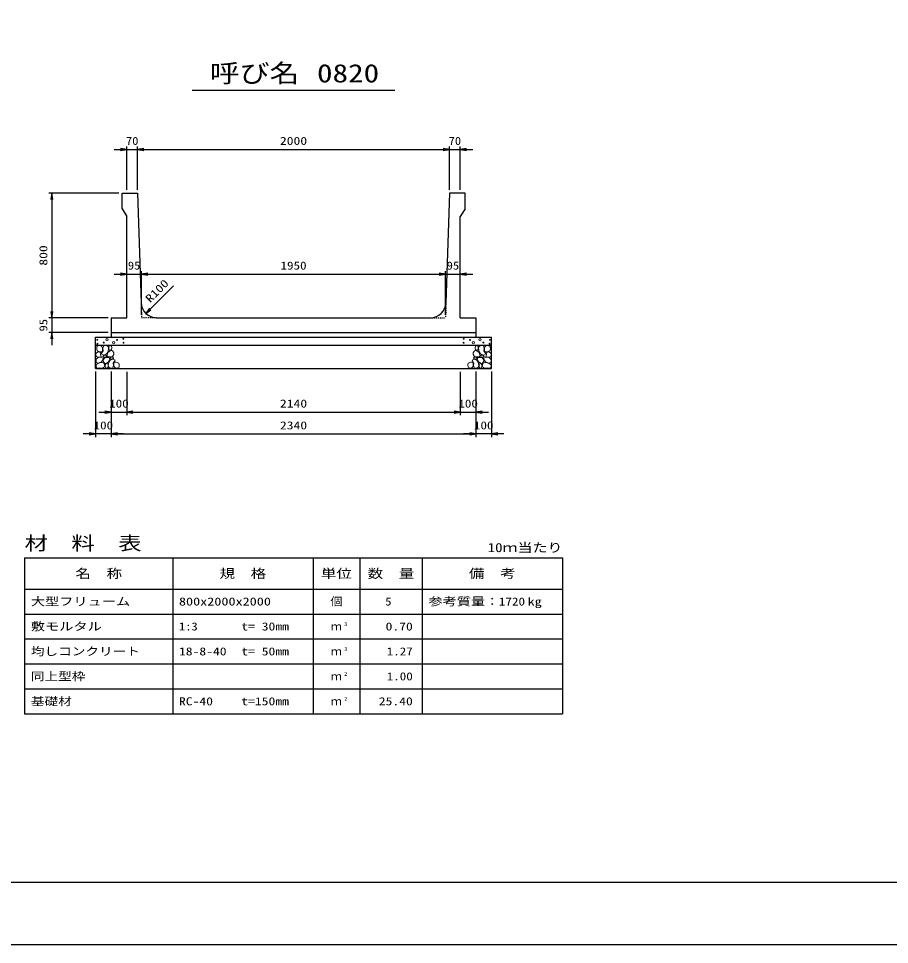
# Model space of a CAD drawing. Units: millimetres at full size. Extents: x 0 to 16820, y 0 to 11880.
# Drawn here: x 5646 to 11233, y 0 to 5940 of the extents above; entities that cross this region are included whole.
import ezdxf
from ezdxf.enums import TextEntityAlignment as Align

# ---------------------------------------------------------------- set-up
doc = ezdxf.new("R2010")
doc.units = ezdxf.units.MM
doc.linetypes.add('DASHED_SPACED', pattern=[12, 6, -6])
for name, color, linetype, lineweight in [('0_2', 7, 'Continuous', 25), ('D-DCR-HCHn', 4, 'Continuous', 9), ('D-MTR-FRAM', 7, 'Continuous', 25), ('D-MTR-LINE', 7, 'Continuous', 25), ('D-STR-DIM', 7, 'Continuous', 25), ('D-STR-STRn', 1, 'Continuous', 25), ('D-TTL', 2, 'Continuous', 25), ('D-TTL-TXT', 7, 'Continuous', 25)]:
    doc.layers.add(name, color=color, linetype=linetype, lineweight=lineweight)
doc.layers.add('D-MTR', color=7, linetype='Continuous')
doc.layers.add('D-MTR-TXT', color=7, linetype='Continuous')
doc.styles.add('ＭＳ ゴシック', font='')
doc.styles.get('ＭＳ ゴシック').set_extended_font_data('MS Gothic')

# ---------------------------------------------------------------- blocks, each defined once
blk = doc.blocks.new('open_arrow')
at = {"color": 0, "linetype": 'Continuous', "lineweight": -2}
blk.add_lwpolyline([(7.5, 1.25), (0, 0), (7.5, -1.25)], dxfattribs=at)

msp = doc.modelspace()

# ---------------------------------------------------------------- linework, layer by layer
at = {"layer": '0_2'}
for p, q in [((6240, 3675), (6240, 3395)), ((6340, 3672.5), (6340, 3395)), ((6340, 3672.5), (6340, 3395)), ((8480, 3672.5), (8480, 3395)), ((6160, 3415), (6420, 3415)), ((6340, 3415), (8480, 3415))]:
    msp.add_line(p, q, dxfattribs=at)
at = {"layer": 'D-DCR-HCHn'}
for points in [[(6145.46, 3795.356), (6140.26, 3779.753), (6147.194, 3769.352), (6164.53, 3767.618), (6176.366, 3772.699), (6171.464, 3784.954), (6174.932, 3791.889), (6167.997, 3798.823), (6157.596, 3802.29)], [(6178.399, 3838.696), (6162.796, 3842.163), (6148.928, 3835.228), (6147.194, 3819.626), (6150.661, 3807.491), (6167.997, 3802.29), (6180.132, 3802.29), (6185.333, 3810.958), (6185.333, 3830.028)], [(6192.267, 3840.429), (6187.067, 3824.827), (6188.8, 3807.491), (6176.665, 3788.421), (6192.267, 3779.753), (6209.603, 3788.421), (6220.005, 3802.29), (6223.472, 3824.827), (6220.005, 3836.962), (6209.603, 3842.163)], [(6221.739, 3798.823), (6213.071, 3778.02), (6220.005, 3769.352), (6240.808, 3769.352), (6249.476, 3772.819), (6258.144, 3784.954), (6258.144, 3795.356), (6249.476, 3809.224), (6239.074, 3810.958)], [(6225.206, 3836.962), (6225.206, 3816.159), (6233.874, 3810.958), (6242.542, 3816.159), (6244.275, 3828.294), (6242.542, 3838.696), (6230.407, 3842.163)], [(8598.261, 3798.823), (8606.929, 3778.02), (8599.995, 3769.352), (8579.192, 3769.352), (8570.524, 3772.819), (8561.856, 3784.954), (8561.856, 3795.356), (8570.524, 3809.224), (8580.926, 3810.958)], [(8594.794, 3836.962), (8594.794, 3816.159), (8586.126, 3810.958), (8577.458, 3816.159), (8575.725, 3828.294), (8577.458, 3838.696), (8589.593, 3842.163)], [(8627.733, 3840.429), (8632.933, 3824.827), (8631.2, 3807.491), (8643.335, 3788.421), (8627.733, 3779.753), (8610.397, 3788.421), (8599.995, 3802.29), (8596.528, 3824.827), (8599.995, 3836.962), (8610.397, 3842.163)], [(8641.601, 3838.696), (8657.204, 3842.163), (8671.072, 3835.228), (8672.806, 3819.626), (8669.339, 3807.491), (8652.003, 3802.29), (8639.868, 3802.29), (8634.667, 3810.958), (8634.667, 3830.028)], [(8674.54, 3795.356), (8679.74, 3779.753), (8672.806, 3769.352), (8655.47, 3767.618), (8643.634, 3772.699), (8648.536, 3784.954), (8645.068, 3791.889), (8652.003, 3798.823), (8662.404, 3802.29)], [(6178.366, 3737.757), (6191.208, 3757.019), (6189.603, 3761.834), (6171.946, 3766.65), (6155.894, 3765.045), (6144.658, 3755.414), (6143.052, 3744.177), (6144.658, 3732.941), (6157.499, 3729.731)], [(6195.735, 3779.753), (6187.067, 3772.819), (6190.534, 3767.618), (6202.669, 3767.618), (6207.87, 3769.352), (6211.337, 3776.286), (6206.136, 3781.487)], [(6223.311, 3737.757), (6231.337, 3757.019), (6224.916, 3765.045), (6205.654, 3765.045), (6197.628, 3761.834), (6189.603, 3750.598), (6189.603, 3740.967), (6197.628, 3728.125), (6207.259, 3726.52)], [(6250.599, 3699.232), (6255.415, 3713.679), (6253.81, 3729.731), (6265.046, 3747.388), (6250.599, 3755.414), (6234.548, 3747.388), (6224.916, 3734.546), (6221.706, 3713.679), (6224.916, 3702.443), (6234.548, 3697.627)], [(6247.389, 3755.414), (6255.415, 3761.834), (6252.204, 3766.65), (6240.968, 3766.65), (6236.153, 3765.045), (6232.942, 3758.624), (6237.758, 3753.808)], [(8569.401, 3699.232), (8564.585, 3713.679), (8566.19, 3729.731), (8554.954, 3747.388), (8569.401, 3755.414), (8585.452, 3747.388), (8595.084, 3734.546), (8598.294, 3713.679), (8595.084, 3702.443), (8585.452, 3697.627)], [(8572.611, 3755.414), (8564.585, 3761.834), (8567.796, 3766.65), (8579.032, 3766.65), (8583.847, 3765.045), (8587.058, 3758.624), (8582.242, 3753.808)], [(8596.689, 3737.757), (8588.663, 3757.019), (8595.084, 3765.045), (8614.346, 3765.045), (8622.372, 3761.834), (8630.397, 3750.598), (8630.397, 3740.967), (8622.372, 3728.125), (8612.741, 3726.52)], [(8624.265, 3779.753), (8632.933, 3772.819), (8629.466, 3767.618), (8617.331, 3767.618), (8612.13, 3769.352), (8608.663, 3776.286), (8613.864, 3781.487)], [(8641.634, 3737.757), (8628.792, 3757.019), (8630.397, 3761.834), (8648.054, 3766.65), (8664.106, 3765.045), (8675.342, 3755.414), (8676.948, 3744.177), (8675.342, 3732.941), (8662.501, 3729.731)], [(6184.787, 3697.627), (6196.023, 3702.443), (6199.234, 3718.494), (6192.813, 3729.731), (6181.577, 3732.941), (6167.13, 3731.336), (6151.078, 3724.915), (6143.052, 3715.284), (6143.052, 3704.048), (6147.868, 3697.627), (6167.13, 3699.232)], [(6220.101, 3702.443), (6220.101, 3721.705), (6212.075, 3726.52), (6204.049, 3721.705), (6202.444, 3710.469), (6204.049, 3700.837), (6215.285, 3697.627)], [(6263.441, 3700.837), (6277.887, 3697.627), (6290.729, 3704.048), (6292.334, 3718.494), (6289.124, 3729.731), (6273.072, 3734.546), (6261.836, 3734.546), (6257.02, 3726.52), (6257.02, 3708.863)], [(8556.559, 3700.837), (8542.113, 3697.627), (8529.271, 3704.048), (8527.666, 3718.494), (8530.876, 3729.731), (8546.928, 3734.546), (8558.164, 3734.546), (8562.98, 3726.52), (8562.98, 3708.863)], [(8599.899, 3702.443), (8599.899, 3721.705), (8607.925, 3726.52), (8615.951, 3721.705), (8617.556, 3710.469), (8615.951, 3700.837), (8604.715, 3697.627)], [(8635.213, 3697.627), (8623.977, 3702.443), (8620.766, 3718.494), (8627.187, 3729.731), (8638.423, 3732.941), (8652.87, 3731.336), (8668.922, 3724.915), (8676.948, 3715.284), (8676.948, 3704.048), (8672.132, 3697.627), (8652.87, 3699.232)]]:
    msp.add_lwpolyline(points, close=True, dxfattribs=at)
for centre, radius in [((6150.727, 3878.955), 3), ((6192.292, 3860.752), 3), ((6213.336, 3878.955), 7.5), ((6256.664, 3859.961), 7.5), ((6277.708, 3878.164), 3), ((6318.131, 3885.006), 3), ((6319.273, 3859.961), 3), ((8500.727, 3859.961), 3), ((8501.869, 3885.006), 3), ((8542.292, 3878.164), 3), ((8563.336, 3859.961), 7.5), ((8606.664, 3878.955), 7.5), ((8627.708, 3860.752), 3), ((8669.273, 3878.955), 3), ((6151.869, 3853.91), 3), ((8668.131, 3853.91), 3)]:
    msp.add_circle(centre, radius, dxfattribs=at)
at = {"layer": 'D-MTR-FRAM'}
for p, q in [((5685, 2480), (9135, 2480)), ((5685, 2480), (5685, 1480)), ((9135, 2480), (9135, 1480)), ((5685, 1480), (9135, 1480))]:
    msp.add_line(p, q, dxfattribs=at)
at = {"layer": 'D-MTR-LINE'}
for p, q in [((6635, 2480), (6635, 1480)), ((7535, 2480), (7535, 1480)), ((7835, 2480), (7835, 1480)), ((8235, 2480), (8235, 1480)), ((5685, 2280), (9135, 2280)), ((5685, 2120), (9135, 2120)), ((5685, 1960), (9135, 1960)), ((5685, 1800), (9135, 1800)), ((5685, 1640), (9135, 1640))]:
    msp.add_line(p, q, dxfattribs=at)
at = {"layer": 'D-STR-DIM'}
for p, q in [((6340, 4840), (6340, 5120)), ((6410, 4840), (6410, 5120)), ((6410, 4840), (6410, 5120)), ((8410, 4840), (8410, 5120)), ((8410, 4840), (8410, 5120)), ((8480, 4840), (8480, 5120)), ((6260, 5100), (6490, 5100)), ((6410, 5100), (8410, 5100)), ((8330, 5100), (8560, 5100)), ((6290, 4820), (5840, 4820)), ((5860, 4820), (5860, 4020)), ((6260, 4300), (6515, 4300)), ((6435, 4040), (6435, 4320)), ((6435, 4040), (6435, 4320)), ((6435, 4300), (8385, 4300)), ((8305, 4300), (8560, 4300)), ((8385, 4040), (8385, 4320)), ((8385, 4040), (8385, 4320)), ((6462.326, 4048.193), (6639.103, 4224.97)), ((5860, 4100), (5860, 3845)), ((6220, 4020), (5840, 4020)), ((6220, 4020), (5840, 4020)), ((6220, 3925), (5840, 3925)), ((6140, 3675), (6140, 3255)), ((6240, 3675), (6240, 3255)), ((6240, 3675), (6240, 3255)), ((8480, 3672.5), (8480, 3395)), ((8580, 3675), (8580, 3255)), ((8580, 3675), (8580, 3255)), ((8580, 3675), (8580, 3395)), ((8680, 3675), (8680, 3255)), ((8400, 3415), (8660, 3415)), ((6320, 3275), (6060, 3275)), ((6240, 3275), (8580, 3275)), ((8760, 3275), (8500, 3275))]:
    msp.add_line(p, q, dxfattribs=at)
at = {"layer": 'D-STR-STRn'}
for p, q in [((6310, 4820), (6410, 4820)), ((6310, 4720), (6310, 4820)), ((6410, 4820), (6431.973, 4116.877)), ((8410, 4820), (8388.027, 4116.877)), ((8510, 4820), (8410, 4820)), ((8510, 4720), (8510, 4820)), ((6310, 4720), (6340, 4670)), ((8510, 4720), (8480, 4670)), ((6340, 4020), (6340, 4670)), ((8480, 4020), (8480, 4670)), ((6240, 4020), (6240, 3925)), ((6240, 4020), (6340, 4020)), ((6531.924, 4020), (8288.076, 4020)), ((8480, 4020), (8580, 4020)), ((8580, 4020), (8580, 3925)), ((6240, 3925), (8580, 3925)), ((6240, 3925), (6240, 3895)), ((8580, 3925), (8580, 3895)), ((6140, 3695), (6140, 3895)), ((6140, 3895), (8680, 3895)), ((8680, 3695), (8680, 3895)), ((6140, 3845), (8680, 3845)), ((6140, 3695), (8680, 3695))]:
    msp.add_line(p, q, dxfattribs=at)
at = {"layer": 'D-STR-STRn', "color": 2, "linetype": 'DASHED_SPACED'}
for p, q in [((6431.973, 4116.877), (6435, 4020)), ((8388.027, 4116.877), (8385, 4020)), ((6531.924, 4020), (6435, 4020)), ((8288.076, 4020), (8385, 4020))]:
    msp.add_line(p, q, dxfattribs=at)
at = {"layer": 'D-STR-STRn'}
for centre, start, end in [((6531.924, 4120), 181.78991, 270), ((8288.076, 4120), 270, 358.21009)]:
    msp.add_arc(centre, 100, start, end, dxfattribs=at)
at = {"layer": 'D-TTL'}
for points in [[(0, 0), (16820, 0), (16820, 11880), (0, 11880)], [(400, 400), (16420, 400), (16420, 11480), (400, 11480)]]:
    msp.add_lwpolyline(points, close=True, dxfattribs=at)
at = {"layer": 'D-TTL-TXT'}
msp.add_line((6760, 5480), (8060, 5480), dxfattribs=at)

# ---------------------------------------------------------------- block references
at = {"layer": '0_2', "xscale": 5.33, "yscale": 5.33, "rotation": 180}
for p in [(6240, 3415), (8480, 3415)]:
    msp.add_blockref('open_arrow', p, dxfattribs=at)
at = {"layer": '0_2', "xscale": 5.33, "yscale": 5.33}
msp.add_blockref('open_arrow', (6340, 3415), dxfattribs=at)
msp.add_blockref('open_arrow', (6340, 3415), dxfattribs=at)
at = {"layer": 'D-STR-DIM', "xscale": 5.33, "yscale": 5.33}
for p, rotation in [((6340, 5100), 180), ((8410, 5100), 180), ((8410, 5100), 180), ((5860, 4820), 270), ((6340, 4300), 180), ((8385, 4300), 180), ((8385, 4300), 180), ((5860, 4020), 90), ((5860, 4020), 90), ((6462.326, 4048.193), 45), ((5860, 3925), 270), ((8480, 3415), 180), ((6140, 3275), 180), ((8580, 3275), 180), ((8580, 3275), 180)]:
    msp.add_blockref('open_arrow', p, dxfattribs=dict(at, rotation=rotation))
for p in [(6410, 5100), (6410, 5100), (8480, 5100), (6435, 4300), (6435, 4300), (8480, 4300), (8580, 3415), (6240, 3275), (6240, 3275), (8680, 3275)]:
    msp.add_blockref('open_arrow', p, dxfattribs=at)

# ---------------------------------------------------------------- texts
at = {"layer": '0_2', "style": 'ＭＳ ゴシック'}
for s, width, p in [('100', 1.2, (6290, 3470)), ('2140', 1.25, (7410, 3470))]:
    msp.add_text(s, height=51.32, dxfattribs=dict(at, width=width)).set_placement(p, align=Align.MIDDLE_CENTER)
at = {"layer": 'D-MTR', "style": 'ＭＳ ゴシック', "width": 1.25}
msp.add_text('材\u3000料\u3000表', height=87.98, dxfattribs=at).set_placement((5685, 2504), align=Align.BOTTOM_LEFT)
at = {"layer": 'D-MTR', "style": 'ＭＳ ゴシック', "width": 1.2}
msp.add_text('10ｍ当たり', height=58.65, dxfattribs=at).set_placement((9135, 2499.333), align=Align.BOTTOM_RIGHT)
at = {"layer": 'D-MTR-TXT', "style": 'ＭＳ ゴシック'}
for s, height, width, p in [('名\u3000称', 58.65, 1.25, (6160, 2380)), ('規\u3000格', 58.65, 1.25, (7085, 2380)), ('単位', 58.65, 1.25, (7685, 2380)), ('数\u3000量', 58.65, 1.25, (8035, 2380)), ('備\u3000考', 58.65, 1.25, (8685, 2380)), ('個', 51.32, 1.1, (7685, 2200))]:
    msp.add_text(s, height=height, dxfattribs=dict(at, width=width)).set_placement(p, align=Align.MIDDLE_CENTER)
for s, width, p in [('大型フリューム', 1.3, (5725, 2200)), ('800x2000x2000', 1.3, (6675, 2200)), ('参考質量：    kg', 1.3, (8275, 2200)), ('敷モルタル', 1.3, (5725, 2040)), ('1:3', 1.15, (6675, 2040)), ('t= 30mm', 1.25, (7075, 2040)), ('均しコンクリート', 1.25, (5725, 1880)), ('18-8-40', 1.25, (6675, 1880)), ('t= 50mm', 1.25, (7075, 1880)), ('同上型枠', 1.25, (5725, 1720)), ('基礎材', 1.25, (5725, 1560)), ('RC-40', 1.25, (6675, 1560)), ('t=150mm', 1.25, (7075, 1560))]:
    msp.add_text(s, height=51.32, dxfattribs=dict(at, width=width)).set_placement(p, align=Align.MIDDLE_LEFT)
for s, width, p in [('5', 1.15, (8038.553, 2200)), ('1720', 1.2, (8895, 2200)), ('0.70', 1.25, (8175, 2040)), ('1.27', 1.2, (8175, 1880)), ('1.00', 1.2, (8175, 1720)), ('25.40', 1.25, (8175, 1560))]:
    msp.add_text(s, height=51.32, dxfattribs=dict(at, width=width)).set_placement(p, align=Align.MIDDLE_RIGHT)
for p in [(7685, 2040), (7685, 1880), (7685, 1720), (7685, 1560)]:
    msp.add_text('ｍ', height=51.32, dxfattribs=at).set_placement(p, align=Align.MIDDLE_CENTER)
at = {"layer": 'D-MTR-TXT', "style": 'ＭＳ ゴシック', "width": 1.15}
for s, p in [('3', (7735, 2035.333)), ('3', (7735, 1875.333)), ('2', (7735, 1715.333)), ('2', (7735, 1555.333))]:
    msp.add_text(s, height=25.66, dxfattribs=at).set_placement(p, align=Align.BOTTOM_LEFT)
at = {"layer": 'D-STR-DIM', "style": 'ＭＳ ゴシック'}
for s, width, p in [('70', 1.15, (6375, 5155)), ('2000', 1.25, (7410, 5155)), ('70', 1.15, (8445, 5155)), ('95', 1.15, (6387.5, 4355)), ('1950', 1.2, (7410, 4355)), ('95', 1.15, (8432.5, 4355)), ('100', 1.2, (8530, 3470)), ('100', 1.2, (6190, 3330)), ('2340', 1.25, (7410, 3330)), ('100', 1.2, (8630, 3330))]:
    msp.add_text(s, height=51.32, dxfattribs=dict(at, width=width)).set_placement(p, align=Align.MIDDLE_CENTER)
for s, width, p in [('800', 1.25, (5805, 4420)), ('95', 1.15, (5805, 3972.5))]:
    msp.add_text(s, height=51.32, rotation=90, dxfattribs=dict(at, width=width)).set_placement(p, align=Align.MIDDLE_CENTER)
at = {"layer": 'D-STR-DIM', "style": 'ＭＳ ゴシック', "width": 1.25}
msp.add_text('R100', height=51.32, rotation=45, dxfattribs=at).set_placement((6501.266, 4102.218), align=Align.BOTTOM_LEFT)
at = {"layer": 'D-TTL-TXT', "style": 'ＭＳ ゴシック'}
for s, width, p in [('呼び名', 1.2, (7160, 5495)), ('0820', 1.25, (7760, 5495))]:
    msp.add_text(s, height=117.3, dxfattribs=dict(at, width=width)).set_placement(p, align=Align.BOTTOM_CENTER)

doc.saveas('drawing.dxf')
